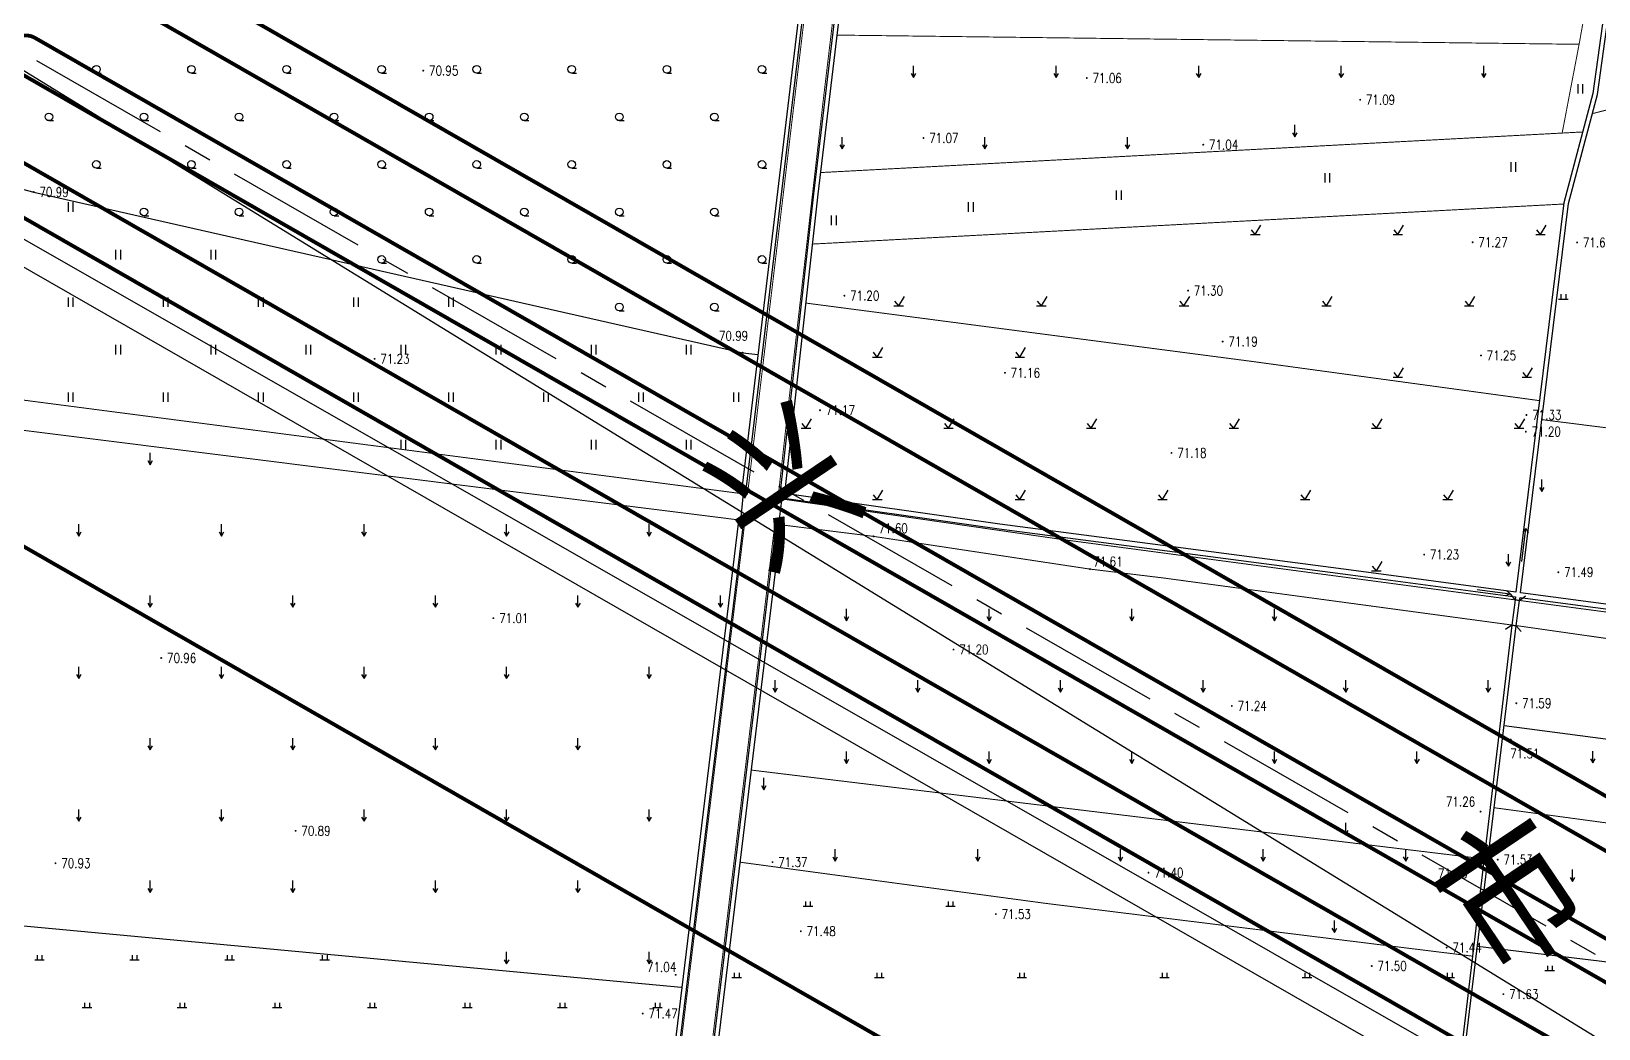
# Model space of a CAD drawing. Extents: x 10519 to 17598, y -625 to 2857.
# Drawn here: x 13424.5 to 13589.3, y 837.9 to 942.8 of the extents above; entities that cross this region are included whole.
import ezdxf
from ezdxf.enums import TextEntityAlignment as Align

# ---------------------------------------------------------------- set-up
doc = ezdxf.new("R2010")
doc.units = 0
doc.header["$MEASUREMENT"] = 0
doc.linetypes.add('CENTER', pattern=[2, 1.25, -0.25, 0.25, -0.25])
doc.linetypes.add('CENTERX2', pattern=[4, 2.5, -0.5, 0.5, -0.5])
doc.layers.get('0').update_dxf_attribs({"linetype": 'CONTINUOUS'})
for name, color, linetype in [('00000衢化东路中线', 1, 'CENTER'), ('00000道路边线', 2, 'CONTINUOUS'), ('000道路名称', 6, 'CONTINUOUS'), ('ASSIST', 252, 'CONTINUOUS'), ('GCD', 224, 'CONTINUOUS')]:
    doc.layers.add(name, color=color, linetype=linetype)
doc.styles.add('HZ', font='txt8.shx', dxfattribs={"width": 0.8, "bigfont": 'hz.shx'})
doc.styles.add('黑体', font='SIMHEI.TTF', dxfattribs={"width": 0.8})

# ---------------------------------------------------------------- blocks, each defined once
blk = doc.blocks.new('gc119')
for p, q in [((-1, 0), (1, 0)), ((-0.5, 1), (-0.5, 0)), ((0.5, 1), (0.5, 0))]:
    blk.add_line(p, q)
blk = doc.blocks.new('gc120')
for p, q in [((-0.5, 0.87), (0, 0)), ((0, 0), (0, 2.5)), ((0, 0), (0.5, 0.87))]:
    blk.add_line(p, q)
blk = doc.blocks.new('gc123')
for p, q in [((-1, 0), (1, 0)), ((0, 0), (-0.8, 1)), ((0, 0), (1.2, 2))]:
    blk.add_line(p, q)
blk = doc.blocks.new('gc121')
for p, q in [((-0.5, -1), (-0.5, 1)), ((0.5, -1), (0.5, 1))]:
    blk.add_line(p, q)
blk = doc.blocks.new('gc208')
blk.add_line((0, -0.8), (1, -0.8))
blk.add_circle((0, 0), 0.8)
blk = doc.blocks.new('gc086')
for p, q in [((0, 0), (7, 0)), ((7, 0), (6.18, 0.57)), ((7, 0), (6.18, -0.57))]:
    blk.add_line(p, q)
blk = doc.blocks.new('GC200')
at = {"linetype": 'Continuous', "const_width": 0.2, "flags": 128}
blk.add_lwpolyline([(-0.1, 0, 1), (0.1, 0, 1)], format="xyb", close=True, dxfattribs=at)

msp = doc.modelspace()

# ---------------------------------------------------------------- linework, layer by layer
at = {"layer": '00000衢化东路中线', "color": 6, "linetype": 'CENTERX2', "ltscale": 6}
msp.add_line((13708.73, 777.09), (12594.48, 1416.01), dxfattribs=at)
at = {"layer": '00000道路边线', "const_width": 0.4}
for points in [[(13722.93, 1134.04, -0.067825), (13790.91, 992.33, 0.067825), (13722.93, 1134.04, 0.414766), (13688.26, 1141.13), (13432.66, 971.97, 0.558152), (13433.47, 946.45), (13701.23, 792.91, 0.259948), (13720.71, 792.68), (13824.31, 848.82, 0.361072), (13831.44, 866.61), (13790.91, 992.33)], [(13693.52, 1138.62, -0.414763), (13721.26, 1132.95, -0.067828), (13789.01, 991.72, 0.067828), (13721.26, 1132.95, 0.414763), (13693.52, 1138.62), (13435.42, 967.8, 0.558152), (13435.96, 950.79), (13704.26, 796.94, 0.259948), (13719.84, 796.75), (13824.2, 853.31, 0.361072), (13829.42, 866.36), (13789.18, 991.2)], [(13407.08, 938.53, 0.283572), (13380.85, 937.69, -0.283572), (13407.08, 938.53), (13666.31, 789.88, -0.558152), (13667.29, 759.25), (13444.14, 611.57, -0.414214), (13419.19, 616.64), (13273.56, 836.7), (13406.28, 636.16)], [(13424.89, 942.15, 1.00001), (13422.9, 938.68), (13675.14, 794.04)]]:
    msp.add_lwpolyline(points, format="xyb", dxfattribs=at)
for points in [[(13677.13, 797.51), (13424.89, 942.15)], [(13277.03, 838.7), (13282.74, 866.76), (13385.61, 934.84), (13402.52, 935.38), (13666.5, 784.01), (13667.14, 763.95), (13438.59, 612.69), (13424.73, 615.51), (13277.03, 838.7), (13282.74, 866.76), (13385.61, 934.84), (13282.74, 866.76), (13277.03, 838.7), (13413.74, 632.12)], [(13912.62, 608.3), (13365.9, 921.8)]]:
    msp.add_lwpolyline(points, dxfattribs=at)
at = {"layer": 'ASSIST', "color": 252}
for p, q in [((13499.41, 894.2), (13499.1, 894.58)), ((13499.41, 894.2), (13499.8, 894.51)), ((13503.48, 893.76), (13503.17, 894.16)), ((13503.48, 893.76), (13503.88, 894.06)), ((13499.13, 891.42), (13498.74, 891.11)), ((13499.13, 891.42), (13499.45, 891.04)), ((13503.11, 890.97), (13502.72, 890.67)), ((13503.11, 890.97), (13503.42, 890.57)), ((13580.55, 883.04), (13580.09, 883.69)), ((13580.55, 883.04), (13580.2, 880.4)), ((13580.55, 883.04), (13581.03, 882.98)), ((13580.68, 880.33, 71.93), (13581.03, 882.98)), ((13581.03, 882.98), (13581.66, 883.48)), ((13580.2, 880.4), (13579.54, 879.94)), ((13580.11, 880.42), (13580.76, 880.33)), ((13580.68, 880.33), (13581.18, 879.71))]:
    msp.add_line(p, q, dxfattribs=at)
for points in [[(13510.93, 992.24), (13499.26, 895.05), (13499.17, 894.23)], [(13499.66, 894.16), (13499.72, 894.93), (13511.36, 992.24)], [(13502.84, 891), (13479.65, 699.22), (13456.78, 510.27), (13451.96, 471.14), (13446.25, 424.72), (13440.27, 374.98)], [(13440.77, 374.87), (13446.75, 424.9), (13452.38, 470.47), (13457.17, 510.24), (13480.09, 699.1), (13503.35, 890.9)], [(13498.88, 891.45), (13498.86, 891.35), (13475.91, 702.23), (13450.69, 494.26), (13449.12, 483.2), (13448.56, 476.68), (13442.22, 424.55)], [(13442.64, 424.52), (13448.95, 476.03), (13476.24, 701.81), (13499.42, 891.27), (13499.43, 891.39)]]:
    msp.add_lwpolyline(points, dxfattribs=at)
at = {"layer": 'ASSIST', "color": 252, "const_width": 0.1, "flags": 128}
for points in [[(13511.51, 992.24), (13499.82, 894.12)], [(13503.03, 893.72), (13503.03, 893.72), (13503.03, 893.72), (13504.13, 903.58), (13507.76, 935.35), (13512.32, 973.66), (13514.52, 992.24)], [(13509.26, 942.45), (13587.29, 941.48)], [(13615.77, 922.49), (13614.58, 923.06), (13612.34, 924.08), (13609.75, 925.72), (13608.72, 926.53), (13604.69, 931.53), (13603.6, 932.42), (13600.85, 934.12), (13600.05, 934.61), (13598.92, 934.8), (13592.56, 934.8), (13590.35, 934.61), (13588.69, 934.19)], [(13499.82, 894.14), (13418.1, 904.78), (13358.76, 912.13), (13357.94, 913.23)], [(13354.67, 911.09), (13357.03, 909.89), (13417.03, 901.71), (13499.56, 891.37)], [(13624.26, 897.38), (13622.39, 897.19), (13621.28, 897.22), (13583.38, 902)], [(13624.26, 897.38), (13621.28, 897.22), (13583.38, 902)], [(13503.03, 893.72), (13503.03, 893.72), (13533.08, 889.37), (13569.61, 884.5), (13661.97, 872.2), (13663.01, 880.03), (13663.63, 884.09), (13664.2, 889.03), (13664.2, 889.03)], [(13502.7, 891.02), (13479.84, 701.94), (13456.97, 512.99), (13452.15, 473.86), (13446.44, 427.44), (13440.45, 377.7)], [(13513.09, 889.72), (13502.7, 891.02)], [(13576.07, 845.57), (13531.12, 851.13), (13499.05, 855.45)]]:
    msp.add_lwpolyline(points, dxfattribs=at)
at = {"layer": 'ASSIST', "color": 252, "flags": 128}
for points in [[(13514.68, 992.24), (13510.9, 960.39), (13506.76, 925.75), (13503.19, 893.8), (13526.28, 890.5), (13563.24, 885.68), (13580.59, 883.37), (13580.55, 883.04)], [(13594.47, 979.36), (13591.4, 955.54), (13588.73, 936.31), (13585.67, 924.82), (13580.65, 883.87), (13563.3, 886.18), (13526.35, 891), (13503.74, 894.23), (13507.26, 925.7), (13511.4, 960.33), (13515.18, 992.24)], [(13663.56, 889.12), (13661.44, 873.11), (13581.14, 883.8), (13586.16, 924.72), (13589.23, 936.21), (13591.89, 955.47), (13594.96, 979.29)], [(13374.23, 949.28), (13663.32, 784.02)], [(13373.04, 947.14), (13661.77, 781.39)], [(13499.13, 891.42), (13499.41, 894.2)], [(13503.11, 890.97), (13503.48, 893.76)], [(13503.58, 894.25), (13503.5, 894.26)], [(13581.03, 882.98), (13581.08, 883.31), (13661.38, 872.62), (13661.32, 872.27)], [(13492.86, 842.27), (13412.01, 849.81)], [(13643.45, 838.51), (13576.6, 846.59)]]:
    msp.add_lwpolyline(points, dxfattribs=at)
at = {"layer": 'ASSIST', "color": 252, "const_width": 0.1, "flags": 128}
for points, elevation in [([(13585.51, 932.15), (13587.29, 941.48), (13588.61, 948.8), (13588.37, 950.27), (13589.8, 966.45)], 71.31), ([(13507.53, 927.99), (13587.66, 932.26)], 71.24), ([(13506.67, 920.47), (13585.65, 924.68)], 71.08), ([(13583.12, 904), (13552.7, 908.15), (13505.98, 914.26)], 71.61), ([(13661.83, 869.12), (13650.97, 870.68), (13613.98, 875.59), (13581.1, 880.28), (13543.47, 885.36), (13535.85, 886.28), (13513.09, 889.72)], 71.73), ([(13577.28, 855.8), (13500.23, 865.14)], 71.67), ([(13578.36, 861.18), (13604.49, 857.65), (13638.92, 853.35)], 71.7)]:
    msp.add_lwpolyline(points, dxfattribs=dict(at, elevation=elevation))
at = {"layer": 'ASSIST', "color": 252, "flags": 128}
for points in [[(13247.56, 861.47), (13247.56, 861.47), (13394, 957), (13947, 617), (13562, 386)], [(13580.55, 883.04), (13580.2, 880.4), (13580.68, 880.33), (13581.03, 882.98)]]:
    msp.add_lwpolyline(points, close=True, dxfattribs=at)
for points, elevation in [([(13421.34, 926.85), (13424.75, 925.94), (13499.33, 909.04), (13500.91, 908.85), (13500.92, 908.85)], 70.98), ([(13535.03, 499.29), (13563.65, 736.52), (13574.2, 826.72), (13580.68, 880.33)], 71.93), ([(13580.2, 880.4), (13573.9, 827.25), (13563.01, 735.45)], 71.64), ([(13579.41, 869.84), (13636.99, 862.25), (13637.55, 863.33), (13660.09, 860.36)], 71.75)]:
    msp.add_lwpolyline(points, dxfattribs=dict(at, elevation=elevation))
at = {"layer": 'ASSIST', "color": 252, "const_width": 0.1}
msp.add_lwpolyline([(13443.12, 427.41), (13449.44, 478.92), (13476.72, 704.7), (13499.56, 891.37)], dxfattribs=at)

# ---------------------------------------------------------------- block references
at = {"layer": 'ASSIST', "color": 252, "xscale": 0.5, "yscale": 0.5}
for name, p in [('gc208', (13431.34, 938.85)), ('gc208', (13441.34, 938.85)), ('gc208', (13451.34, 938.85)), ('gc208', (13461.34, 938.85)), ('gc208', (13471.34, 938.85)), ('gc208', (13481.34, 938.85)), ('gc208', (13491.34, 938.85)), ('gc208', (13501.34, 938.85)), ('gc120', (13517.28, 937.98)), ('gc120', (13532.28, 937.98)), ('gc120', (13547.28, 937.98)), ('gc120', (13562.28, 937.98)), ('gc120', (13577.28, 937.98)), ('gc121', (13587.45, 936.79)), ('gc208', (13426.34, 933.85)), ('gc208', (13436.34, 933.85)), ('gc208', (13446.34, 933.85)), ('gc208', (13456.34, 933.85)), ('gc208', (13466.34, 933.85)), ('gc208', (13476.34, 933.85)), ('gc208', (13486.34, 933.85)), ('gc208', (13496.34, 933.85)), ('gc120', (13509.78, 930.48)), ('gc120', (13524.78, 930.48)), ('gc120', (13539.78, 930.48)), ('gc120', (13557.4, 931.75)), ('gc208', (13431.34, 928.85)), ('gc208', (13441.34, 928.85)), ('gc208', (13451.34, 928.85)), ('gc208', (13461.34, 928.85)), ('gc208', (13471.34, 928.85)), ('gc208', (13481.34, 928.85)), ('gc208', (13491.34, 928.85)), ('gc208', (13501.34, 928.85)), ('gc121', (13580.4, 928.57)), ('gc121', (13560.84, 927.43)), ('gc121', (13428.65, 924.36)), ('gc121', (13523.33, 924.37)), ('gc121', (13538.9, 925.61)), ('gc208', (13436.34, 923.85)), ('gc208', (13446.34, 923.85)), ('gc208', (13456.34, 923.85)), ('gc208', (13466.34, 923.85)), ('gc208', (13476.34, 923.85)), ('gc208', (13486.34, 923.85)), ('gc208', (13496.34, 923.85)), ('gc121', (13508.92, 922.96)), ('gc123', (13553.23, 921.46)), ('gc123', (13568.23, 921.46)), ('gc123', (13583.23, 921.46)), ('gc121', (13433.65, 919.36)), ('gc121', (13443.65, 919.36)), ('gc208', (13461.34, 918.85)), ('gc208', (13471.34, 918.85)), ('gc208', (13481.34, 918.85)), ('gc208', (13491.34, 918.85)), ('gc208', (13501.34, 918.85)), ('gc123', (13515.73, 913.96)), ('gc123', (13530.73, 913.96)), ('gc123', (13545.73, 913.96)), ('gc123', (13560.73, 913.96)), ('gc123', (13575.73, 913.96)), ('gc119', (13585.63, 914.69)), ('gc121', (13428.65, 914.36)), ('gc121', (13438.65, 914.36)), ('gc121', (13448.65, 914.36)), ('gc121', (13458.65, 914.36)), ('gc121', (13468.65, 914.36)), ('gc208', (13486.34, 913.85)), ('gc208', (13496.34, 913.85)), ('gc121', (13433.65, 909.36)), ('gc121', (13443.65, 909.36)), ('gc121', (13453.65, 909.36)), ('gc121', (13463.65, 909.36)), ('gc121', (13473.65, 909.36)), ('gc121', (13483.65, 909.36)), ('gc121', (13493.65, 909.36)), ('gc123', (13513.47, 908.59)), ('gc123', (13528.47, 908.59)), ('gc123', (13568.23, 906.46)), ('gc123', (13581.8, 906.46)), ('gc121', (13428.65, 904.36)), ('gc121', (13438.65, 904.36)), ('gc121', (13448.65, 904.36)), ('gc121', (13458.65, 904.36)), ('gc121', (13468.65, 904.36)), ('gc121', (13478.65, 904.36)), ('gc121', (13488.65, 904.36)), ('gc121', (13498.65, 904.36)), ('gc123', (13505.97, 901.09)), ('gc123', (13520.97, 901.09)), ('gc123', (13535.97, 901.09)), ('gc123', (13550.97, 901.09)), ('gc123', (13565.97, 901.09)), ('gc123', (13580.97, 901.09)), ('gc120', (13436.99, 897.26)), ('gc121', (13463.65, 899.36)), ('gc121', (13473.65, 899.36)), ('gc121', (13483.65, 899.36)), ('gc121', (13493.65, 899.36)), ('gc120', (13583.37, 894.44)), ('gc123', (13513.47, 893.59)), ('gc123', (13528.47, 893.59)), ('gc123', (13543.47, 893.59)), ('gc123', (13558.47, 893.59)), ('gc123', (13573.47, 893.59)), ('gc120', (13429.49, 889.76)), ('gc120', (13444.49, 889.76)), ('gc120', (13459.49, 889.76)), ('gc120', (13474.49, 889.76)), ('gc120', (13489.49, 889.76)), ('gc123', (13565.97, 886.09)), ('gc120', (13579.85, 886.6)), ('gc120', (13436.99, 882.26)), ('gc120', (13451.99, 882.26)), ('gc120', (13466.99, 882.26)), ('gc120', (13481.99, 882.26)), ('gc120', (13496.99, 882.26)), ('gc120', (13510.24, 880.85)), ('gc120', (13525.24, 880.85)), ('gc120', (13540.24, 880.85)), ('gc120', (13555.24, 880.85)), ('gc120', (13429.49, 874.76)), ('gc120', (13444.49, 874.76)), ('gc120', (13459.49, 874.76)), ('gc120', (13474.49, 874.76)), ('gc120', (13489.49, 874.76)), ('gc120', (13502.74, 873.35)), ('gc120', (13517.74, 873.35)), ('gc120', (13532.74, 873.35)), ('gc120', (13547.74, 873.35)), ('gc120', (13562.74, 873.35)), ('gc120', (13577.74, 873.35)), ('gc120', (13436.99, 867.26)), ('gc120', (13451.99, 867.26)), ('gc120', (13466.99, 867.26)), ('gc120', (13481.99, 867.26)), ('gc120', (13588.74, 865.89)), ('gc120', (13510.24, 865.85)), ('gc120', (13525.24, 865.85)), ('gc120', (13540.24, 865.85)), ('gc120', (13555.24, 865.85)), ('gc120', (13570.24, 865.85)), ('gc120', (13501.55, 863.07)), ('gc120', (13429.49, 859.76)), ('gc120', (13444.49, 859.76)), ('gc120', (13459.49, 859.76)), ('gc120', (13474.49, 859.76)), ('gc120', (13489.49, 859.76)), ('gc120', (13562.74, 858.35)), ('gc120', (13509.05, 855.57)), ('gc120', (13524.05, 855.57)), ('gc120', (13539.05, 855.57)), ('gc120', (13554.05, 855.57)), ('gc120', (13569.05, 855.57)), ('gc120', (13586.6, 853.42)), ('gc120', (13436.99, 852.26)), ('gc120', (13451.99, 852.26)), ('gc120', (13466.99, 852.26)), ('gc120', (13481.99, 852.26)), ('gc119', (13506.18, 850.82)), ('gc119', (13521.18, 850.82)), ('gc120', (13561.55, 848.07)), ('gc120', (13474.49, 844.76)), ('gc120', (13489.49, 844.76)), ('gc119', (13425.35, 845.17)), ('gc119', (13435.35, 845.17)), ('gc119', (13445.35, 845.17)), ('gc119', (13455.35, 845.17)), ('gc119', (13584.2, 844.05)), ('gc119', (13498.68, 843.32)), ('gc119', (13513.68, 843.32)), ('gc119', (13528.68, 843.32)), ('gc119', (13543.68, 843.32)), ('gc119', (13558.68, 843.32)), ('gc119', (13573.68, 843.32)), ('gc119', (13430.35, 840.17)), ('gc119', (13440.35, 840.17)), ('gc119', (13450.35, 840.17)), ('gc119', (13460.35, 840.17)), ('gc119', (13470.35, 840.17)), ('gc119', (13480.35, 840.17)), ('gc119', (13490.35, 840.17))]:
    msp.add_blockref(name, p, dxfattribs=at)
at = {"layer": 'ASSIST', "color": 252}
ref = msp.add_blockref('GC200', (13465.72, 938.71, 70.95), dxfattribs=dict(at, xscale=0.5, yscale=0.5, zscale=0.5))
ref.add_attrib('height', '70.95', dxfattribs={"layer": 'GCD', "linetype": 'Continuous', "height": 1, "style": 'HZ', "width": 0.8}).set_placement((13466.32, 938.71, 70.95), align=Align.MIDDLE_LEFT)
ref = msp.add_blockref('GC200', (13535.51, 937.93, 71.06), dxfattribs=dict(at, xscale=0.5, yscale=0.5, zscale=0.5))
ref.add_attrib('height', '71.06', dxfattribs={"layer": 'GCD', "linetype": 'Continuous', "height": 1, "style": 'HZ', "width": 0.8}).set_placement((13536.11, 937.93, 71.06), align=Align.MIDDLE_LEFT)
ref = msp.add_blockref('GC200', (13564.26, 935.65, 71.09), dxfattribs=dict(at, xscale=0.5, yscale=0.5, zscale=0.5))
ref.add_attrib('height', '71.09', dxfattribs={"layer": 'GCD', "linetype": 'Continuous', "height": 1, "style": 'HZ', "width": 0.8}).set_placement((13564.86, 935.65, 71.09), align=Align.MIDDLE_LEFT)
ref = msp.add_blockref('GC200', (13518.33, 931.62, 71.07), dxfattribs=dict(at, xscale=0.5, yscale=0.5, zscale=0.5))
ref.add_attrib('height', '71.07', dxfattribs={"layer": 'GCD', "linetype": 'Continuous', "height": 1, "style": 'HZ', "width": 0.8}).set_placement((13518.93, 931.62, 71.07), align=Align.MIDDLE_LEFT)
ref = msp.add_blockref('GC200', (13547.76, 930.92, 71.04), dxfattribs=dict(at, xscale=0.5, yscale=0.5, zscale=0.5))
ref.add_attrib('height', '71.04', dxfattribs={"layer": 'GCD', "linetype": 'Continuous', "height": 1, "style": 'HZ', "width": 0.8}).set_placement((13548.36, 930.92, 71.04), align=Align.MIDDLE_LEFT)
ref = msp.add_blockref('GC200', (13424.75, 925.94, 70.98), dxfattribs=dict(at, xscale=0.5, yscale=0.5, zscale=0.5))
ref.add_attrib('height', '70.99', dxfattribs={"layer": 'GCD', "linetype": 'Continuous', "height": 1, "style": 'HZ', "width": 0.8}).set_placement((13425.35, 925.94, 70.98), align=Align.MIDDLE_LEFT)
ref = msp.add_blockref('GC200', (13576.09, 920.66, 71.27), dxfattribs=dict(at, xscale=0.5, yscale=0.5, zscale=0.5))
ref.add_attrib('height', '71.27', dxfattribs={"layer": 'GCD', "linetype": 'Continuous', "height": 1, "style": 'HZ', "width": 0.8}).set_placement((13576.69, 920.66, 71.27), align=Align.MIDDLE_LEFT)
ref = msp.add_blockref('GC200', (13587.08, 920.64, 71.64), dxfattribs=dict(at, xscale=0.5, yscale=0.5, zscale=0.5))
ref.add_attrib('height', '71.64', dxfattribs={"layer": 'GCD', "linetype": 'Continuous', "height": 1, "style": 'HZ', "width": 0.8}).set_placement((13587.68, 920.64, 71.64), align=Align.MIDDLE_LEFT)
ref = msp.add_blockref('GC200', (13510.01, 915.04, 71.2), dxfattribs=dict(at, xscale=0.5, yscale=0.5, zscale=0.5))
ref.add_attrib('height', '71.20', dxfattribs={"layer": 'GCD', "linetype": 'Continuous', "height": 1, "style": 'HZ', "width": 0.8}).set_placement((13510.61, 915.04, 71.2), align=Align.MIDDLE_LEFT)
ref = msp.add_blockref('GC200', (13546.16, 915.57, 71.3), dxfattribs=dict(at, xscale=0.5, yscale=0.5, zscale=0.5))
ref.add_attrib('height', '71.30', dxfattribs={"layer": 'GCD', "linetype": 'Continuous', "height": 1, "style": 'HZ', "width": 0.8}).set_placement((13546.76, 915.57, 71.3), align=Align.MIDDLE_LEFT)
ref = msp.add_blockref('GC200', (13499.33, 909.04, 70.98), dxfattribs=dict(at, xscale=0.5, yscale=0.5, zscale=0.5))
ref.add_attrib('height', '70.99', dxfattribs={"layer": 'GCD', "linetype": 'Continuous', "height": 1, "style": 'HZ', "width": 0.8}).set_placement((13496.81, 910.81, 70.98), align=Align.MIDDLE_LEFT)
ref = msp.add_blockref('GC200', (13549.8, 910.21, 71.19), dxfattribs=dict(at, xscale=0.5, yscale=0.5, zscale=0.5))
ref.add_attrib('height', '71.19', dxfattribs={"layer": 'GCD', "linetype": 'Continuous', "height": 1, "style": 'HZ', "width": 0.8}).set_placement((13550.4, 910.21, 71.19), align=Align.MIDDLE_LEFT)
ref = msp.add_blockref('GC200', (13460.6, 908.4, 71.22), dxfattribs=dict(at, xscale=0.5, yscale=0.5, zscale=0.5))
ref.add_attrib('height', '71.23', dxfattribs={"layer": 'GCD', "linetype": 'Continuous', "height": 1, "style": 'HZ', "width": 0.8}).set_placement((13461.2, 908.4, 71.22), align=Align.MIDDLE_LEFT)
ref = msp.add_blockref('GC200', (13576.97, 908.75, 71.25), dxfattribs=dict(at, xscale=0.5, yscale=0.5, zscale=0.5))
ref.add_attrib('height', '71.25', dxfattribs={"layer": 'GCD', "linetype": 'Continuous', "height": 1, "style": 'HZ', "width": 0.8}).set_placement((13577.57, 908.75, 71.25), align=Align.MIDDLE_LEFT)
ref = msp.add_blockref('GC200', (13526.9, 906.93, 71.16), dxfattribs=dict(at, xscale=0.5, yscale=0.5, zscale=0.5))
ref.add_attrib('height', '71.16', dxfattribs={"layer": 'GCD', "linetype": 'Continuous', "height": 1, "style": 'HZ', "width": 0.8}).set_placement((13527.5, 906.93, 71.16), align=Align.MIDDLE_LEFT)
ref = msp.add_blockref('GC200', (13507.45, 902.99, 71.17), dxfattribs=dict(at, xscale=0.5, yscale=0.5, zscale=0.5))
ref.add_attrib('height', '71.17', dxfattribs={"layer": 'GCD', "linetype": 'Continuous', "height": 1, "style": 'HZ', "width": 0.8}).set_placement((13508.05, 902.99, 71.17), align=Align.MIDDLE_LEFT)
ref = msp.add_blockref('GC200', (13581.75, 902.49, 71.33), dxfattribs=dict(at, xscale=0.5, yscale=0.5, zscale=0.5))
ref.add_attrib('height', '71.33', dxfattribs={"layer": 'GCD', "linetype": 'Continuous', "height": 1, "style": 'HZ', "width": 0.8}).set_placement((13582.35, 902.49, 71.33), align=Align.MIDDLE_LEFT)
ref = msp.add_blockref('GC200', (13581.69, 900.74, 71.2), dxfattribs=dict(at, xscale=0.5, yscale=0.5, zscale=0.5))
ref.add_attrib('height', '71.20', dxfattribs={"layer": 'GCD', "linetype": 'Continuous', "height": 1, "style": 'HZ', "width": 0.8}).set_placement((13582.29, 900.74, 71.2), align=Align.MIDDLE_LEFT)
ref = msp.add_blockref('GC200', (13544.42, 898.5, 71.18), dxfattribs=dict(at, xscale=0.5, yscale=0.5, zscale=0.5))
ref.add_attrib('height', '71.18', dxfattribs={"layer": 'GCD', "linetype": 'Continuous', "height": 1, "style": 'HZ', "width": 0.8}).set_placement((13545.02, 898.5, 71.18), align=Align.MIDDLE_LEFT)
ref = msp.add_blockref('GC200', (13513.09, 889.72, 71.6), dxfattribs=dict(at, xscale=0.5, yscale=0.5, zscale=0.5))
ref.add_attrib('height', '71.60', dxfattribs={"layer": 'GCD', "linetype": 'Continuous', "height": 1, "style": 'HZ', "width": 0.8}).set_placement((13513.6, 890.57, 71.6), align=Align.MIDDLE_LEFT)
at = {"layer": 'ASSIST', "color": 252, "yscale": 0.5, "zscale": 0.5}
for p, xscale, rotation in [((13581.27, 887.08), 0.5000000001382083, 82.99430559146836), ((13576.56, 884.14), 0.4999999999943157, 352.5833182851695)]:
    msp.add_blockref('gc086', p, dxfattribs=dict(at, xscale=xscale, rotation=rotation))
at = {"layer": 'ASSIST', "color": 252}
ref = msp.add_blockref('GC200', (13535.85, 886.28, 71.61), dxfattribs=dict(at, xscale=0.5, yscale=0.5, zscale=0.5))
ref.add_attrib('height', '71.61', dxfattribs={"layer": 'GCD', "linetype": 'Continuous', "height": 1, "style": 'HZ', "width": 0.8}).set_placement((13536.2, 887.07, 71.61), align=Align.MIDDLE_LEFT)
ref = msp.add_blockref('GC200', (13570.99, 887.81, 71.23), dxfattribs=dict(at, xscale=0.5, yscale=0.5, zscale=0.5))
ref.add_attrib('height', '71.23', dxfattribs={"layer": 'GCD', "linetype": 'Continuous', "height": 1, "style": 'HZ', "width": 0.8}).set_placement((13571.59, 887.81, 71.23), align=Align.MIDDLE_LEFT)
ref = msp.add_blockref('GC200', (13585.11, 885.95, 71.49), dxfattribs=dict(at, xscale=0.5, yscale=0.5, zscale=0.5))
ref.add_attrib('height', '71.49', dxfattribs={"layer": 'GCD', "linetype": 'Continuous', "height": 1, "style": 'HZ', "width": 0.8}).set_placement((13585.71, 885.95, 71.49), align=Align.MIDDLE_LEFT)
ref = msp.add_blockref('GC200', (13473.1, 881.12, 71.01), dxfattribs=dict(at, xscale=0.5, yscale=0.5, zscale=0.5))
ref.add_attrib('height', '71.01', dxfattribs={"layer": 'GCD', "linetype": 'Continuous', "height": 1, "style": 'HZ', "width": 0.8}).set_placement((13473.7, 881.12, 71.01), align=Align.MIDDLE_LEFT)
ref = msp.add_blockref('GC200', (13438.16, 876.93, 70.95), dxfattribs=dict(at, xscale=0.5, yscale=0.5, zscale=0.5))
ref.add_attrib('height', '70.96', dxfattribs={"layer": 'GCD', "linetype": 'Continuous', "height": 1, "style": 'HZ', "width": 0.8}).set_placement((13438.76, 876.93, 70.95), align=Align.MIDDLE_LEFT)
ref = msp.add_blockref('GC200', (13521.49, 877.82, 71.2), dxfattribs=dict(at, xscale=0.5, yscale=0.5, zscale=0.5))
ref.add_attrib('height', '71.20', dxfattribs={"layer": 'GCD', "linetype": 'Continuous', "height": 1, "style": 'HZ', "width": 0.8}).set_placement((13522.09, 877.82, 71.2), align=Align.MIDDLE_LEFT)
ref = msp.add_blockref('GC200', (13550.76, 871.89, 71.24), dxfattribs=dict(at, xscale=0.5, yscale=0.5, zscale=0.5))
ref.add_attrib('height', '71.24', dxfattribs={"layer": 'GCD', "linetype": 'Continuous', "height": 1, "style": 'HZ', "width": 0.8}).set_placement((13551.36, 871.89, 71.24), align=Align.MIDDLE_LEFT)
ref = msp.add_blockref('GC200', (13580.69, 872.17, 71.59), dxfattribs=dict(at, xscale=0.5, yscale=0.5, zscale=0.5))
ref.add_attrib('height', '71.59', dxfattribs={"layer": 'GCD', "linetype": 'Continuous', "height": 1, "style": 'HZ', "width": 0.8}).set_placement((13581.29, 872.17, 71.59), align=Align.MIDDLE_LEFT)
ref = msp.add_blockref('GC200', (13580.1, 868.35, 71.51), dxfattribs=dict(at, xscale=0.5, yscale=0.5, zscale=0.5))
ref.add_attrib('height', '71.51', dxfattribs={"layer": 'GCD', "linetype": 'Continuous', "height": 1, "style": 'HZ', "width": 0.8}).set_placement((13580.04, 866.89, 71.51), align=Align.MIDDLE_LEFT)
ref = msp.add_blockref('GC200', (13576.93, 860.77, 71.26), dxfattribs=dict(at, xscale=0.5, yscale=0.5, zscale=0.5))
ref.add_attrib('height', '71.26', dxfattribs={"layer": 'GCD', "linetype": 'Continuous', "height": 1, "style": 'HZ', "width": 0.8}).set_placement((13573.28, 861.82, 71.26), align=Align.MIDDLE_LEFT)
ref = msp.add_blockref('GC200', (13452.29, 858.75, 70.89), dxfattribs=dict(at, xscale=0.5, yscale=0.5, zscale=0.5))
ref.add_attrib('height', '70.89', dxfattribs={"layer": 'GCD', "linetype": 'Continuous', "height": 1, "style": 'HZ', "width": 0.8}).set_placement((13452.89, 858.75, 70.89), align=Align.MIDDLE_LEFT)
ref = msp.add_blockref('GC200', (13427.04, 855.34, 70.93), dxfattribs=dict(at, xscale=0.5, yscale=0.5, zscale=0.5))
ref.add_attrib('height', '70.93', dxfattribs={"layer": 'GCD', "linetype": 'Continuous', "height": 1, "style": 'HZ', "width": 0.8}).set_placement((13427.64, 855.34, 70.93), align=Align.MIDDLE_LEFT)
ref = msp.add_blockref('GC200', (13502.45, 855.46, 71.37), dxfattribs=dict(at, xscale=0.5, yscale=0.5, zscale=0.5))
ref.add_attrib('height', '71.37', dxfattribs={"layer": 'GCD', "linetype": 'Continuous', "height": 1, "style": 'HZ', "width": 0.8}).set_placement((13503.05, 855.46, 71.37), align=Align.MIDDLE_LEFT)
ref = msp.add_blockref('GC200', (13578.73, 855.72, 71.53), dxfattribs=dict(at, xscale=0.5, yscale=0.5, zscale=0.5))
ref.add_attrib('height', '71.53', dxfattribs={"layer": 'GCD', "linetype": 'Continuous', "height": 1, "style": 'HZ', "width": 0.8}).set_placement((13579.33, 855.72, 71.53), align=Align.MIDDLE_LEFT)
ref = msp.add_blockref('GC200', (13542, 854.35, 71.4), dxfattribs=dict(at, xscale=0.5, yscale=0.5, zscale=0.5))
ref.add_attrib('height', '71.40', dxfattribs={"layer": 'GCD', "linetype": 'Continuous', "height": 1, "style": 'HZ', "width": 0.8}).set_placement((13542.6, 854.35, 71.4), align=Align.MIDDLE_LEFT)
ref = msp.add_blockref('GC200', (13575.41, 855.34, 71.44), dxfattribs=dict(at, xscale=0.5, yscale=0.5, zscale=0.5))
ref.add_attrib('height', '71.45', dxfattribs={"layer": 'GCD', "linetype": 'Continuous', "height": 1, "style": 'HZ', "width": 0.8}).set_placement((13572.45, 854.27, 71.44), align=Align.MIDDLE_LEFT)
ref = msp.add_blockref('GC200', (13525.94, 849.99, 71.53), dxfattribs=dict(at, xscale=0.5, yscale=0.5, zscale=0.5))
ref.add_attrib('height', '71.53', dxfattribs={"layer": 'GCD', "linetype": 'Continuous', "height": 1, "style": 'HZ', "width": 0.8}).set_placement((13526.54, 849.99, 71.53), align=Align.MIDDLE_LEFT)
ref = msp.add_blockref('GC200', (13505.43, 848.19, 71.48), dxfattribs=dict(at, xscale=0.5, yscale=0.5, zscale=0.5))
ref.add_attrib('height', '71.48', dxfattribs={"layer": 'GCD', "linetype": 'Continuous', "height": 1, "style": 'HZ', "width": 0.8}).set_placement((13506.03, 848.19, 71.48), align=Align.MIDDLE_LEFT)
ref = msp.add_blockref('GC200', (13573.36, 846.46, 71.44), dxfattribs=dict(at, xscale=0.5, yscale=0.5, zscale=0.5))
ref.add_attrib('height', '71.44', dxfattribs={"layer": 'GCD', "linetype": 'Continuous', "height": 1, "style": 'HZ', "width": 0.8}).set_placement((13573.96, 846.46, 71.44), align=Align.MIDDLE_LEFT)
ref = msp.add_blockref('GC200', (13492.27, 843.6, 71.03), dxfattribs=dict(at, xscale=0.5, yscale=0.5, zscale=0.5))
ref.add_attrib('height', '71.04', dxfattribs={"layer": 'GCD', "linetype": 'Continuous', "height": 1, "style": 'HZ', "width": 0.8}).set_placement((13489.25, 844.42, 71.03), align=Align.MIDDLE_LEFT)
ref = msp.add_blockref('GC200', (13565.48, 844.53, 71.5), dxfattribs=dict(at, xscale=0.5, yscale=0.5, zscale=0.5))
ref.add_attrib('height', '71.50', dxfattribs={"layer": 'GCD', "linetype": 'Continuous', "height": 1, "style": 'HZ', "width": 0.8}).set_placement((13566.08, 844.53, 71.5), align=Align.MIDDLE_LEFT)
ref = msp.add_blockref('GC200', (13579.33, 841.57, 71.63), dxfattribs=dict(at, xscale=0.5, yscale=0.5, zscale=0.5))
ref.add_attrib('height', '71.63', dxfattribs={"layer": 'GCD', "linetype": 'Continuous', "height": 1, "style": 'HZ', "width": 0.8}).set_placement((13579.93, 841.57, 71.63), align=Align.MIDDLE_LEFT)
ref = msp.add_blockref('GC200', (13488.8, 839.53, 71.47), dxfattribs=dict(at, xscale=0.5, yscale=0.5, zscale=0.5))
ref.add_attrib('height', '71.47', dxfattribs={"layer": 'GCD', "linetype": 'Continuous', "height": 1, "style": 'HZ', "width": 0.8}).set_placement((13489.4, 839.53, 71.47), align=Align.MIDDLE_LEFT)

# ---------------------------------------------------------------- texts
at = {"layer": '000道路名称', "color": 0, "style": '黑体', "width": 0.8}
for s, p in [('兴', (13501.3, 886.01)), ('市', (13578, 843.06))]:
    msp.add_text(s, height=12.5, rotation=34.0057, dxfattribs=at).set_placement(p)

doc.saveas('drawing.dxf')
